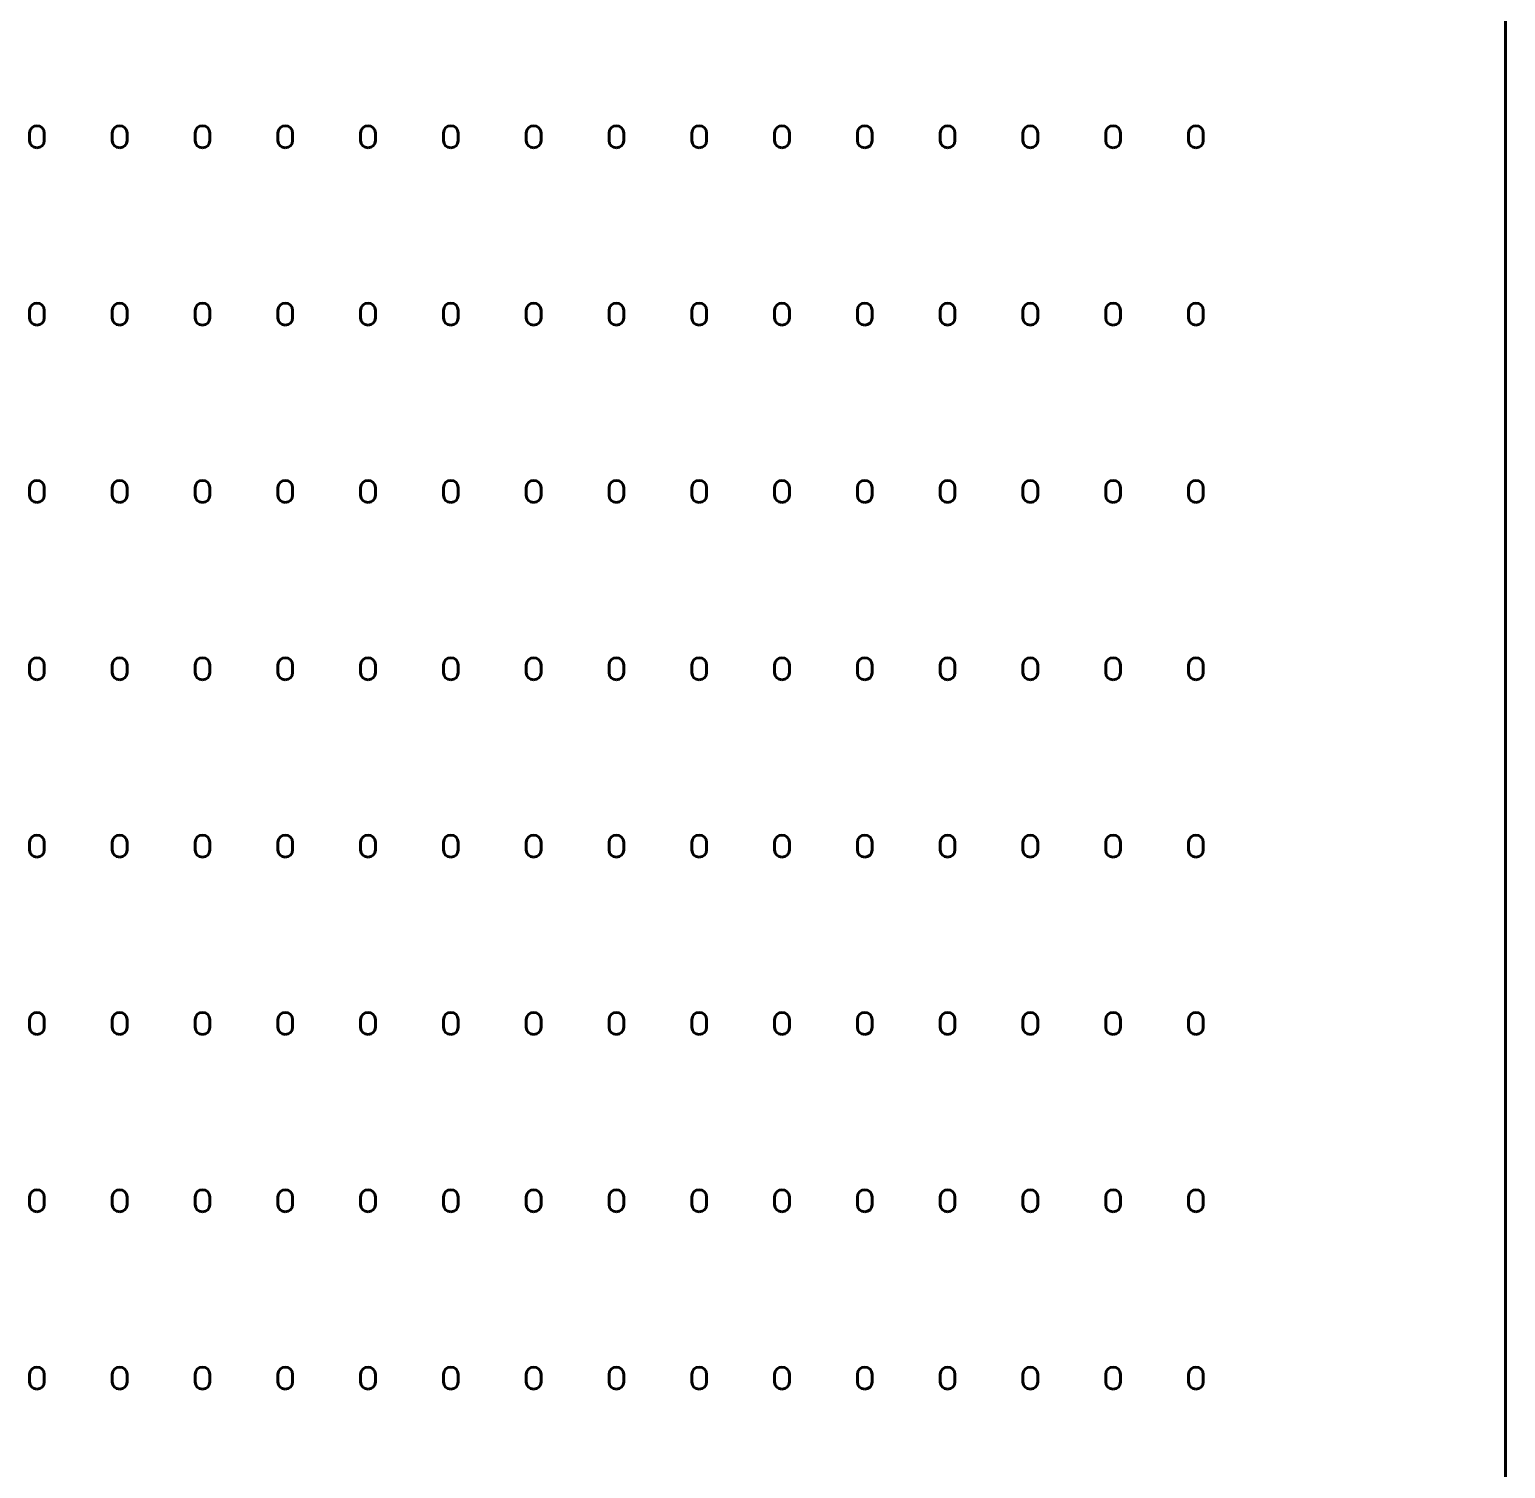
# Model space of a CAD drawing. Header units: millimetres. Extents: x -69 to 925, y -13 to 1981.
# Drawn here: x 425.3 to 924.5, y 473.9 to 960.7 of the extents above; entities that cross this region are included whole.
import ezdxf

# ---------------------------------------------------------------- set-up
doc = ezdxf.new("R2010")
doc.units = ezdxf.units.MM
doc.linetypes.add('K5LT_BASIC', pattern=[0])

msp = doc.modelspace()

# ---------------------------------------------------------------- linework, layer by layer
at = {"color": 143, "linetype": 'K5LT_BASIC', "lineweight": 60, "true_color": 0x33acca}
for p, q in [((924.53125, 1913.9875), (924.53125, 53.8875)), ((425.33125, 925.6875), (425.33125, 923.1875)), ((430.33125, 923.1875), (430.33125, 925.6875)), ((453.33125, 925.6875), (453.33125, 923.1875)), ((458.33125, 923.1875), (458.33125, 925.6875)), ((481.33125, 925.6875), (481.33125, 923.1875)), ((486.33125, 923.1875), (486.33125, 925.6875)), ((509.33125, 925.6875), (509.33125, 923.1875)), ((514.33125, 923.1875), (514.33125, 925.6875)), ((537.33125, 925.6875), (537.33125, 923.1875)), ((542.33125, 923.1875), (542.33125, 925.6875)), ((565.33125, 925.6875), (565.33125, 923.1875)), ((570.33125, 923.1875), (570.33125, 925.6875)), ((593.33125, 925.6875), (593.33125, 923.1875)), ((598.33125, 923.1875), (598.33125, 925.6875)), ((621.33125, 925.6875), (621.33125, 923.1875)), ((626.33125, 923.1875), (626.33125, 925.6875)), ((649.33125, 925.6875), (649.33125, 923.1875)), ((654.33125, 923.1875), (654.33125, 925.6875)), ((677.33125, 925.6875), (677.33125, 923.1875)), ((682.33125, 923.1875), (682.33125, 925.6875)), ((705.33125, 925.6875), (705.33125, 923.1875)), ((710.33125, 923.1875), (710.33125, 925.6875)), ((733.33125, 925.6875), (733.33125, 923.1875)), ((738.33125, 923.1875), (738.33125, 925.6875)), ((761.33125, 925.6875), (761.33125, 923.1875)), ((766.33125, 923.1875), (766.33125, 925.6875)), ((789.33125, 925.6875), (789.33125, 923.1875)), ((794.33125, 923.1875), (794.33125, 925.6875)), ((817.33125, 925.6875), (817.33125, 923.1875)), ((822.33125, 923.1875), (822.33125, 925.6875)), ((425.33125, 865.6875), (425.33125, 863.1875)), ((430.33125, 863.1875), (430.33125, 865.6875)), ((453.33125, 865.6875), (453.33125, 863.1875)), ((458.33125, 863.1875), (458.33125, 865.6875)), ((481.33125, 865.6875), (481.33125, 863.1875)), ((486.33125, 863.1875), (486.33125, 865.6875)), ((509.33125, 865.6875), (509.33125, 863.1875)), ((514.33125, 863.1875), (514.33125, 865.6875)), ((537.33125, 865.6875), (537.33125, 863.1875)), ((542.33125, 863.1875), (542.33125, 865.6875)), ((565.33125, 865.6875), (565.33125, 863.1875)), ((570.33125, 863.1875), (570.33125, 865.6875)), ((593.33125, 865.6875), (593.33125, 863.1875)), ((598.33125, 863.1875), (598.33125, 865.6875)), ((621.33125, 865.6875), (621.33125, 863.1875)), ((626.33125, 863.1875), (626.33125, 865.6875)), ((649.33125, 865.6875), (649.33125, 863.1875)), ((654.33125, 863.1875), (654.33125, 865.6875)), ((677.33125, 865.6875), (677.33125, 863.1875)), ((682.33125, 863.1875), (682.33125, 865.6875)), ((705.33125, 865.6875), (705.33125, 863.1875)), ((710.33125, 863.1875), (710.33125, 865.6875)), ((733.33125, 865.6875), (733.33125, 863.1875)), ((738.33125, 863.1875), (738.33125, 865.6875)), ((761.33125, 865.6875), (761.33125, 863.1875)), ((766.33125, 863.1875), (766.33125, 865.6875)), ((789.33125, 865.6875), (789.33125, 863.1875)), ((794.33125, 863.1875), (794.33125, 865.6875)), ((817.33125, 865.6875), (817.33125, 863.1875)), ((822.33125, 863.1875), (822.33125, 865.6875)), ((425.33125, 805.6875), (425.33125, 803.1875)), ((430.33125, 803.1875), (430.33125, 805.6875)), ((453.33125, 805.6875), (453.33125, 803.1875)), ((458.33125, 803.1875), (458.33125, 805.6875)), ((481.33125, 805.6875), (481.33125, 803.1875)), ((486.33125, 803.1875), (486.33125, 805.6875)), ((509.33125, 805.6875), (509.33125, 803.1875)), ((514.33125, 803.1875), (514.33125, 805.6875)), ((537.33125, 805.6875), (537.33125, 803.1875)), ((542.33125, 803.1875), (542.33125, 805.6875)), ((565.33125, 805.6875), (565.33125, 803.1875)), ((570.33125, 803.1875), (570.33125, 805.6875)), ((593.33125, 805.6875), (593.33125, 803.1875)), ((598.33125, 803.1875), (598.33125, 805.6875)), ((621.33125, 805.6875), (621.33125, 803.1875)), ((626.33125, 803.1875), (626.33125, 805.6875)), ((649.33125, 805.6875), (649.33125, 803.1875)), ((654.33125, 803.1875), (654.33125, 805.6875)), ((677.33125, 805.6875), (677.33125, 803.1875)), ((682.33125, 803.1875), (682.33125, 805.6875)), ((705.33125, 805.6875), (705.33125, 803.1875)), ((710.33125, 803.1875), (710.33125, 805.6875)), ((733.33125, 805.6875), (733.33125, 803.1875)), ((738.33125, 803.1875), (738.33125, 805.6875)), ((761.33125, 805.6875), (761.33125, 803.1875)), ((766.33125, 803.1875), (766.33125, 805.6875)), ((789.33125, 805.6875), (789.33125, 803.1875)), ((794.33125, 803.1875), (794.33125, 805.6875)), ((817.33125, 805.6875), (817.33125, 803.1875)), ((822.33125, 803.1875), (822.33125, 805.6875)), ((425.33125, 745.6875), (425.33125, 743.1875)), ((430.33125, 743.1875), (430.33125, 745.6875)), ((453.33125, 745.6875), (453.33125, 743.1875)), ((458.33125, 743.1875), (458.33125, 745.6875)), ((481.33125, 745.6875), (481.33125, 743.1875)), ((486.33125, 743.1875), (486.33125, 745.6875)), ((509.33125, 745.6875), (509.33125, 743.1875)), ((514.33125, 743.1875), (514.33125, 745.6875)), ((537.33125, 745.6875), (537.33125, 743.1875)), ((542.33125, 743.1875), (542.33125, 745.6875)), ((565.33125, 745.6875), (565.33125, 743.1875)), ((570.33125, 743.1875), (570.33125, 745.6875)), ((593.33125, 745.6875), (593.33125, 743.1875)), ((598.33125, 743.1875), (598.33125, 745.6875)), ((621.33125, 745.6875), (621.33125, 743.1875)), ((626.33125, 743.1875), (626.33125, 745.6875)), ((649.33125, 745.6875), (649.33125, 743.1875)), ((654.33125, 743.1875), (654.33125, 745.6875)), ((677.33125, 745.6875), (677.33125, 743.1875)), ((682.33125, 743.1875), (682.33125, 745.6875)), ((705.33125, 745.6875), (705.33125, 743.1875)), ((710.33125, 743.1875), (710.33125, 745.6875)), ((733.33125, 745.6875), (733.33125, 743.1875)), ((738.33125, 743.1875), (738.33125, 745.6875)), ((761.33125, 745.6875), (761.33125, 743.1875)), ((766.33125, 743.1875), (766.33125, 745.6875)), ((789.33125, 745.6875), (789.33125, 743.1875)), ((794.33125, 743.1875), (794.33125, 745.6875)), ((817.33125, 745.6875), (817.33125, 743.1875)), ((822.33125, 743.1875), (822.33125, 745.6875)), ((425.33125, 685.6875), (425.33125, 683.1875)), ((430.33125, 683.1875), (430.33125, 685.6875)), ((453.33125, 685.6875), (453.33125, 683.1875)), ((458.33125, 683.1875), (458.33125, 685.6875)), ((481.33125, 685.6875), (481.33125, 683.1875)), ((486.33125, 683.1875), (486.33125, 685.6875)), ((509.33125, 685.6875), (509.33125, 683.1875)), ((514.33125, 683.1875), (514.33125, 685.6875)), ((537.33125, 685.6875), (537.33125, 683.1875)), ((542.33125, 683.1875), (542.33125, 685.6875)), ((565.33125, 685.6875), (565.33125, 683.1875)), ((570.33125, 683.1875), (570.33125, 685.6875)), ((593.33125, 685.6875), (593.33125, 683.1875)), ((598.33125, 683.1875), (598.33125, 685.6875)), ((621.33125, 685.6875), (621.33125, 683.1875)), ((626.33125, 683.1875), (626.33125, 685.6875)), ((649.33125, 685.6875), (649.33125, 683.1875)), ((654.33125, 683.1875), (654.33125, 685.6875)), ((677.33125, 685.6875), (677.33125, 683.1875)), ((682.33125, 683.1875), (682.33125, 685.6875)), ((705.33125, 685.6875), (705.33125, 683.1875)), ((710.33125, 683.1875), (710.33125, 685.6875)), ((733.33125, 685.6875), (733.33125, 683.1875)), ((738.33125, 683.1875), (738.33125, 685.6875)), ((761.33125, 685.6875), (761.33125, 683.1875)), ((766.33125, 683.1875), (766.33125, 685.6875)), ((789.33125, 685.6875), (789.33125, 683.1875)), ((794.33125, 683.1875), (794.33125, 685.6875)), ((817.33125, 685.6875), (817.33125, 683.1875)), ((822.33125, 683.1875), (822.33125, 685.6875)), ((425.33125, 625.6875), (425.33125, 623.1875)), ((430.33125, 623.1875), (430.33125, 625.6875)), ((453.33125, 625.6875), (453.33125, 623.1875)), ((458.33125, 623.1875), (458.33125, 625.6875)), ((481.33125, 625.6875), (481.33125, 623.1875)), ((486.33125, 623.1875), (486.33125, 625.6875)), ((509.33125, 625.6875), (509.33125, 623.1875)), ((514.33125, 623.1875), (514.33125, 625.6875)), ((537.33125, 625.6875), (537.33125, 623.1875)), ((542.33125, 623.1875), (542.33125, 625.6875)), ((565.33125, 625.6875), (565.33125, 623.1875)), ((570.33125, 623.1875), (570.33125, 625.6875)), ((593.33125, 625.6875), (593.33125, 623.1875)), ((598.33125, 623.1875), (598.33125, 625.6875)), ((621.33125, 625.6875), (621.33125, 623.1875)), ((626.33125, 623.1875), (626.33125, 625.6875)), ((649.33125, 625.6875), (649.33125, 623.1875)), ((654.33125, 623.1875), (654.33125, 625.6875)), ((677.33125, 625.6875), (677.33125, 623.1875)), ((682.33125, 623.1875), (682.33125, 625.6875)), ((705.33125, 625.6875), (705.33125, 623.1875)), ((710.33125, 623.1875), (710.33125, 625.6875)), ((733.33125, 625.6875), (733.33125, 623.1875)), ((738.33125, 623.1875), (738.33125, 625.6875)), ((761.33125, 625.6875), (761.33125, 623.1875)), ((766.33125, 623.1875), (766.33125, 625.6875)), ((789.33125, 625.6875), (789.33125, 623.1875)), ((794.33125, 623.1875), (794.33125, 625.6875)), ((817.33125, 625.6875), (817.33125, 623.1875)), ((822.33125, 623.1875), (822.33125, 625.6875)), ((425.33125, 565.6875), (425.33125, 563.1875)), ((430.33125, 563.1875), (430.33125, 565.6875)), ((453.33125, 565.6875), (453.33125, 563.1875)), ((458.33125, 563.1875), (458.33125, 565.6875)), ((481.33125, 565.6875), (481.33125, 563.1875)), ((486.33125, 563.1875), (486.33125, 565.6875)), ((509.33125, 565.6875), (509.33125, 563.1875)), ((514.33125, 563.1875), (514.33125, 565.6875)), ((537.33125, 565.6875), (537.33125, 563.1875)), ((542.33125, 563.1875), (542.33125, 565.6875)), ((565.33125, 565.6875), (565.33125, 563.1875)), ((570.33125, 563.1875), (570.33125, 565.6875)), ((593.33125, 565.6875), (593.33125, 563.1875)), ((598.33125, 563.1875), (598.33125, 565.6875)), ((621.33125, 565.6875), (621.33125, 563.1875)), ((626.33125, 563.1875), (626.33125, 565.6875)), ((649.33125, 565.6875), (649.33125, 563.1875)), ((654.33125, 563.1875), (654.33125, 565.6875)), ((677.33125, 565.6875), (677.33125, 563.1875)), ((682.33125, 563.1875), (682.33125, 565.6875)), ((705.33125, 565.6875), (705.33125, 563.1875)), ((710.33125, 563.1875), (710.33125, 565.6875)), ((733.33125, 565.6875), (733.33125, 563.1875)), ((738.33125, 563.1875), (738.33125, 565.6875)), ((761.33125, 565.6875), (761.33125, 563.1875)), ((766.33125, 563.1875), (766.33125, 565.6875)), ((789.33125, 565.6875), (789.33125, 563.1875)), ((794.33125, 563.1875), (794.33125, 565.6875)), ((817.33125, 565.6875), (817.33125, 563.1875)), ((822.33125, 563.1875), (822.33125, 565.6875)), ((425.33125, 505.6875), (425.33125, 503.1875)), ((430.33125, 503.1875), (430.33125, 505.6875)), ((453.33125, 505.6875), (453.33125, 503.1875)), ((458.33125, 503.1875), (458.33125, 505.6875)), ((481.33125, 505.6875), (481.33125, 503.1875)), ((486.33125, 503.1875), (486.33125, 505.6875)), ((509.33125, 505.6875), (509.33125, 503.1875)), ((514.33125, 503.1875), (514.33125, 505.6875)), ((537.33125, 505.6875), (537.33125, 503.1875)), ((542.33125, 503.1875), (542.33125, 505.6875)), ((565.33125, 505.6875), (565.33125, 503.1875)), ((570.33125, 503.1875), (570.33125, 505.6875)), ((593.33125, 505.6875), (593.33125, 503.1875)), ((598.33125, 503.1875), (598.33125, 505.6875)), ((621.33125, 505.6875), (621.33125, 503.1875)), ((626.33125, 503.1875), (626.33125, 505.6875)), ((649.33125, 505.6875), (649.33125, 503.1875)), ((654.33125, 503.1875), (654.33125, 505.6875)), ((677.33125, 505.6875), (677.33125, 503.1875)), ((682.33125, 503.1875), (682.33125, 505.6875)), ((705.33125, 505.6875), (705.33125, 503.1875)), ((710.33125, 503.1875), (710.33125, 505.6875)), ((733.33125, 505.6875), (733.33125, 503.1875)), ((738.33125, 503.1875), (738.33125, 505.6875)), ((761.33125, 505.6875), (761.33125, 503.1875)), ((766.33125, 503.1875), (766.33125, 505.6875)), ((789.33125, 505.6875), (789.33125, 503.1875)), ((794.33125, 503.1875), (794.33125, 505.6875)), ((817.33125, 505.6875), (817.33125, 503.1875)), ((822.33125, 503.1875), (822.33125, 505.6875))]:
    msp.add_line(p, q, dxfattribs=at)
for centre, start, end in [((427.83125, 925.6875), 90, 180), ((427.83125, 925.6875), 0, 90), ((455.83125, 925.6875), 90, 180), ((455.83125, 925.6875), 0, 90), ((483.83125, 925.6875), 90, 180), ((483.83125, 925.6875), 0, 90), ((511.83125, 925.6875), 90, 180), ((511.83125, 925.6875), 0, 90), ((539.83125, 925.6875), 90, 180), ((539.83125, 925.6875), 0, 90), ((567.83125, 925.6875), 90, 180), ((567.83125, 925.6875), 0, 90), ((595.83125, 925.6875), 90, 180), ((595.83125, 925.6875), 0, 90), ((623.83125, 925.6875), 90, 180), ((623.83125, 925.6875), 0, 90), ((651.83125, 925.6875), 90, 180), ((651.83125, 925.6875), 0, 90), ((679.83125, 925.6875), 90, 180), ((679.83125, 925.6875), 0, 90), ((707.83125, 925.6875), 90, 180), ((707.83125, 925.6875), 0, 90), ((735.83125, 925.6875), 90, 180), ((735.83125, 925.6875), 0, 90), ((763.83125, 925.6875), 90, 180), ((763.83125, 925.6875), 0, 90), ((791.83125, 925.6875), 90, 180), ((791.83125, 925.6875), 0, 90), ((819.83125, 925.6875), 90, 180), ((819.83125, 925.6875), 0, 90), ((427.83125, 923.1875), 180, 270), ((427.83125, 923.1875), 270, 0), ((455.83125, 923.1875), 180, 270), ((455.83125, 923.1875), 270, 0), ((483.83125, 923.1875), 180, 270), ((483.83125, 923.1875), 270, 0), ((511.83125, 923.1875), 180, 270), ((511.83125, 923.1875), 270, 0), ((539.83125, 923.1875), 180, 270), ((539.83125, 923.1875), 270, 0), ((567.83125, 923.1875), 180, 270), ((567.83125, 923.1875), 270, 0), ((595.83125, 923.1875), 180, 270), ((595.83125, 923.1875), 270, 0), ((623.83125, 923.1875), 180, 270), ((623.83125, 923.1875), 270, 0), ((651.83125, 923.1875), 180, 270), ((651.83125, 923.1875), 270, 0), ((679.83125, 923.1875), 180, 270), ((679.83125, 923.1875), 270, 0), ((707.83125, 923.1875), 180, 270), ((707.83125, 923.1875), 270, 0), ((735.83125, 923.1875), 180, 270), ((735.83125, 923.1875), 270, 0), ((763.83125, 923.1875), 180, 270), ((763.83125, 923.1875), 270, 0), ((791.83125, 923.1875), 180, 270), ((791.83125, 923.1875), 270, 0), ((819.83125, 923.1875), 180, 270), ((819.83125, 923.1875), 270, 0), ((427.83125, 865.6875), 90, 180), ((427.83125, 865.6875), 0, 90), ((455.83125, 865.6875), 90, 180), ((455.83125, 865.6875), 0, 90), ((483.83125, 865.6875), 90, 180), ((483.83125, 865.6875), 0, 90), ((511.83125, 865.6875), 90, 180), ((511.83125, 865.6875), 0, 90), ((539.83125, 865.6875), 90, 180), ((539.83125, 865.6875), 0, 90), ((567.83125, 865.6875), 90, 180), ((567.83125, 865.6875), 0, 90), ((595.83125, 865.6875), 90, 180), ((595.83125, 865.6875), 0, 90), ((623.83125, 865.6875), 90, 180), ((623.83125, 865.6875), 0, 90), ((651.83125, 865.6875), 90, 180), ((651.83125, 865.6875), 0, 90), ((679.83125, 865.6875), 90, 180), ((679.83125, 865.6875), 0, 90), ((707.83125, 865.6875), 90, 180), ((707.83125, 865.6875), 0, 90), ((735.83125, 865.6875), 90, 180), ((735.83125, 865.6875), 0, 90), ((763.83125, 865.6875), 90, 180), ((763.83125, 865.6875), 0, 90), ((791.83125, 865.6875), 90, 180), ((791.83125, 865.6875), 0, 90), ((819.83125, 865.6875), 90, 180), ((819.83125, 865.6875), 0, 90), ((427.83125, 863.1875), 180, 270), ((427.83125, 863.1875), 270, 0), ((455.83125, 863.1875), 180, 270), ((455.83125, 863.1875), 270, 0), ((483.83125, 863.1875), 180, 270), ((483.83125, 863.1875), 270, 0), ((511.83125, 863.1875), 180, 270), ((511.83125, 863.1875), 270, 0), ((539.83125, 863.1875), 180, 270), ((539.83125, 863.1875), 270, 0), ((567.83125, 863.1875), 180, 270), ((567.83125, 863.1875), 270, 0), ((595.83125, 863.1875), 180, 270), ((595.83125, 863.1875), 270, 0), ((623.83125, 863.1875), 180, 270), ((623.83125, 863.1875), 270, 0), ((651.83125, 863.1875), 180, 270), ((651.83125, 863.1875), 270, 0), ((679.83125, 863.1875), 180, 270), ((679.83125, 863.1875), 270, 0), ((707.83125, 863.1875), 180, 270), ((707.83125, 863.1875), 270, 0), ((735.83125, 863.1875), 180, 270), ((735.83125, 863.1875), 270, 0), ((763.83125, 863.1875), 180, 270), ((763.83125, 863.1875), 270, 0), ((791.83125, 863.1875), 180, 270), ((791.83125, 863.1875), 270, 0), ((819.83125, 863.1875), 180, 270), ((819.83125, 863.1875), 270, 0), ((427.83125, 805.6875), 90, 180), ((427.83125, 805.6875), 0, 90), ((455.83125, 805.6875), 90, 180), ((455.83125, 805.6875), 0, 90), ((483.83125, 805.6875), 90, 180), ((483.83125, 805.6875), 0, 90), ((511.83125, 805.6875), 90, 180), ((511.83125, 805.6875), 0, 90), ((539.83125, 805.6875), 90, 180), ((539.83125, 805.6875), 0, 90), ((567.83125, 805.6875), 90, 180), ((567.83125, 805.6875), 0, 90), ((595.83125, 805.6875), 90, 180), ((595.83125, 805.6875), 0, 90), ((623.83125, 805.6875), 90, 180), ((623.83125, 805.6875), 0, 90), ((651.83125, 805.6875), 90, 180), ((651.83125, 805.6875), 0, 90), ((679.83125, 805.6875), 90, 180), ((679.83125, 805.6875), 0, 90), ((707.83125, 805.6875), 90, 180), ((707.83125, 805.6875), 0, 90), ((735.83125, 805.6875), 90, 180), ((735.83125, 805.6875), 0, 90), ((763.83125, 805.6875), 90, 180), ((763.83125, 805.6875), 0, 90), ((791.83125, 805.6875), 90, 180), ((791.83125, 805.6875), 0, 90), ((819.83125, 805.6875), 90, 180), ((819.83125, 805.6875), 0, 90), ((427.83125, 803.1875), 180, 270), ((427.83125, 803.1875), 270, 0), ((455.83125, 803.1875), 180, 270), ((455.83125, 803.1875), 270, 0), ((483.83125, 803.1875), 180, 270), ((483.83125, 803.1875), 270, 0), ((511.83125, 803.1875), 180, 270), ((511.83125, 803.1875), 270, 0), ((539.83125, 803.1875), 180, 270), ((539.83125, 803.1875), 270, 0), ((567.83125, 803.1875), 180, 270), ((567.83125, 803.1875), 270, 0), ((595.83125, 803.1875), 180, 270), ((595.83125, 803.1875), 270, 0), ((623.83125, 803.1875), 180, 270), ((623.83125, 803.1875), 270, 0), ((651.83125, 803.1875), 180, 270), ((651.83125, 803.1875), 270, 0), ((679.83125, 803.1875), 180, 270), ((679.83125, 803.1875), 270, 0), ((707.83125, 803.1875), 180, 270), ((707.83125, 803.1875), 270, 0), ((735.83125, 803.1875), 180, 270), ((735.83125, 803.1875), 270, 0), ((763.83125, 803.1875), 180, 270), ((763.83125, 803.1875), 270, 0), ((791.83125, 803.1875), 180, 270), ((791.83125, 803.1875), 270, 0), ((819.83125, 803.1875), 180, 270), ((819.83125, 803.1875), 270, 0), ((427.83125, 745.6875), 90, 180), ((427.83125, 745.6875), 0, 90), ((455.83125, 745.6875), 90, 180), ((455.83125, 745.6875), 0, 90), ((483.83125, 745.6875), 90, 180), ((483.83125, 745.6875), 0, 90), ((511.83125, 745.6875), 90, 180), ((511.83125, 745.6875), 0, 90), ((539.83125, 745.6875), 90, 180), ((539.83125, 745.6875), 0, 90), ((567.83125, 745.6875), 90, 180), ((567.83125, 745.6875), 0, 90), ((595.83125, 745.6875), 90, 180), ((595.83125, 745.6875), 0, 90), ((623.83125, 745.6875), 90, 180), ((623.83125, 745.6875), 0, 90), ((651.83125, 745.6875), 90, 180), ((651.83125, 745.6875), 0, 90), ((679.83125, 745.6875), 90, 180), ((679.83125, 745.6875), 0, 90), ((707.83125, 745.6875), 90, 180), ((707.83125, 745.6875), 0, 90), ((735.83125, 745.6875), 90, 180), ((735.83125, 745.6875), 0, 90), ((763.83125, 745.6875), 90, 180), ((763.83125, 745.6875), 0, 90), ((791.83125, 745.6875), 90, 180), ((791.83125, 745.6875), 0, 90), ((819.83125, 745.6875), 90, 180), ((819.83125, 745.6875), 0, 90), ((427.83125, 743.1875), 180, 270), ((427.83125, 743.1875), 270, 0), ((455.83125, 743.1875), 180, 270), ((455.83125, 743.1875), 270, 0), ((483.83125, 743.1875), 180, 270), ((483.83125, 743.1875), 270, 0), ((511.83125, 743.1875), 180, 270), ((511.83125, 743.1875), 270, 0), ((539.83125, 743.1875), 180, 270), ((539.83125, 743.1875), 270, 0), ((567.83125, 743.1875), 180, 270), ((567.83125, 743.1875), 270, 0), ((595.83125, 743.1875), 180, 270), ((595.83125, 743.1875), 270, 0), ((623.83125, 743.1875), 180, 270), ((623.83125, 743.1875), 270, 0), ((651.83125, 743.1875), 180, 270), ((651.83125, 743.1875), 270, 0), ((679.83125, 743.1875), 180, 270), ((679.83125, 743.1875), 270, 0), ((707.83125, 743.1875), 180, 270), ((707.83125, 743.1875), 270, 0), ((735.83125, 743.1875), 180, 270), ((735.83125, 743.1875), 270, 0), ((763.83125, 743.1875), 180, 270), ((763.83125, 743.1875), 270, 0), ((791.83125, 743.1875), 180, 270), ((791.83125, 743.1875), 270, 0), ((819.83125, 743.1875), 180, 270), ((819.83125, 743.1875), 270, 0), ((427.83125, 685.6875), 90, 180), ((427.83125, 685.6875), 0, 90), ((455.83125, 685.6875), 90, 180), ((455.83125, 685.6875), 0, 90), ((483.83125, 685.6875), 90, 180), ((483.83125, 685.6875), 0, 90), ((511.83125, 685.6875), 90, 180), ((511.83125, 685.6875), 0, 90), ((539.83125, 685.6875), 90, 180), ((539.83125, 685.6875), 0, 90), ((567.83125, 685.6875), 90, 180), ((567.83125, 685.6875), 0, 90), ((595.83125, 685.6875), 90, 180), ((595.83125, 685.6875), 0, 90), ((623.83125, 685.6875), 90, 180), ((623.83125, 685.6875), 0, 90), ((651.83125, 685.6875), 90, 180), ((651.83125, 685.6875), 0, 90), ((679.83125, 685.6875), 90, 180), ((679.83125, 685.6875), 0, 90), ((707.83125, 685.6875), 90, 180), ((707.83125, 685.6875), 0, 90), ((735.83125, 685.6875), 90, 180), ((735.83125, 685.6875), 0, 90), ((763.83125, 685.6875), 90, 180), ((763.83125, 685.6875), 0, 90), ((791.83125, 685.6875), 90, 180), ((791.83125, 685.6875), 0, 90), ((819.83125, 685.6875), 90, 180), ((819.83125, 685.6875), 0, 90), ((427.83125, 683.1875), 180, 270), ((427.83125, 683.1875), 270, 0), ((455.83125, 683.1875), 180, 270), ((455.83125, 683.1875), 270, 0), ((483.83125, 683.1875), 180, 270), ((483.83125, 683.1875), 270, 0), ((511.83125, 683.1875), 180, 270), ((511.83125, 683.1875), 270, 0), ((539.83125, 683.1875), 180, 270), ((539.83125, 683.1875), 270, 0), ((567.83125, 683.1875), 180, 270), ((567.83125, 683.1875), 270, 0), ((595.83125, 683.1875), 180, 270), ((595.83125, 683.1875), 270, 0), ((623.83125, 683.1875), 180, 270), ((623.83125, 683.1875), 270, 0), ((651.83125, 683.1875), 180, 270), ((651.83125, 683.1875), 270, 0), ((679.83125, 683.1875), 180, 270), ((679.83125, 683.1875), 270, 0), ((707.83125, 683.1875), 180, 270), ((707.83125, 683.1875), 270, 0), ((735.83125, 683.1875), 180, 270), ((735.83125, 683.1875), 270, 0), ((763.83125, 683.1875), 180, 270), ((763.83125, 683.1875), 270, 0), ((791.83125, 683.1875), 180, 270), ((791.83125, 683.1875), 270, 0), ((819.83125, 683.1875), 180, 270), ((819.83125, 683.1875), 270, 0), ((427.83125, 625.6875), 90, 180), ((427.83125, 625.6875), 0, 90), ((455.83125, 625.6875), 90, 180), ((455.83125, 625.6875), 0, 90), ((483.83125, 625.6875), 90, 180), ((483.83125, 625.6875), 0, 90), ((511.83125, 625.6875), 90, 180), ((511.83125, 625.6875), 0, 90), ((539.83125, 625.6875), 90, 180), ((539.83125, 625.6875), 0, 90), ((567.83125, 625.6875), 90, 180), ((567.83125, 625.6875), 0, 90), ((595.83125, 625.6875), 90, 180), ((595.83125, 625.6875), 0, 90), ((623.83125, 625.6875), 90, 180), ((623.83125, 625.6875), 0, 90), ((651.83125, 625.6875), 90, 180), ((651.83125, 625.6875), 0, 90), ((679.83125, 625.6875), 90, 180), ((679.83125, 625.6875), 0, 90), ((707.83125, 625.6875), 90, 180), ((707.83125, 625.6875), 0, 90), ((735.83125, 625.6875), 90, 180), ((735.83125, 625.6875), 0, 90), ((763.83125, 625.6875), 90, 180), ((763.83125, 625.6875), 0, 90), ((791.83125, 625.6875), 90, 180), ((791.83125, 625.6875), 0, 90), ((819.83125, 625.6875), 90, 180), ((819.83125, 625.6875), 0, 90), ((427.83125, 623.1875), 180, 270), ((427.83125, 623.1875), 270, 0), ((455.83125, 623.1875), 180, 270), ((455.83125, 623.1875), 270, 0), ((483.83125, 623.1875), 180, 270), ((483.83125, 623.1875), 270, 0), ((511.83125, 623.1875), 180, 270), ((511.83125, 623.1875), 270, 0), ((539.83125, 623.1875), 180, 270), ((539.83125, 623.1875), 270, 0), ((567.83125, 623.1875), 180, 270), ((567.83125, 623.1875), 270, 0), ((595.83125, 623.1875), 180, 270), ((595.83125, 623.1875), 270, 0), ((623.83125, 623.1875), 180, 270), ((623.83125, 623.1875), 270, 0), ((651.83125, 623.1875), 180, 270), ((651.83125, 623.1875), 270, 0), ((679.83125, 623.1875), 180, 270), ((679.83125, 623.1875), 270, 0), ((707.83125, 623.1875), 180, 270), ((707.83125, 623.1875), 270, 0), ((735.83125, 623.1875), 180, 270), ((735.83125, 623.1875), 270, 0), ((763.83125, 623.1875), 180, 270), ((763.83125, 623.1875), 270, 0), ((791.83125, 623.1875), 180, 270), ((791.83125, 623.1875), 270, 0), ((819.83125, 623.1875), 180, 270), ((819.83125, 623.1875), 270, 0), ((427.83125, 565.6875), 90, 180), ((427.83125, 565.6875), 0, 90), ((455.83125, 565.6875), 90, 180), ((455.83125, 565.6875), 0, 90), ((483.83125, 565.6875), 90, 180), ((483.83125, 565.6875), 0, 90), ((511.83125, 565.6875), 90, 180), ((511.83125, 565.6875), 0, 90), ((539.83125, 565.6875), 90, 180), ((539.83125, 565.6875), 0, 90), ((567.83125, 565.6875), 90, 180), ((567.83125, 565.6875), 0, 90), ((595.83125, 565.6875), 90, 180), ((595.83125, 565.6875), 0, 90), ((623.83125, 565.6875), 90, 180), ((623.83125, 565.6875), 0, 90), ((651.83125, 565.6875), 90, 180), ((651.83125, 565.6875), 0, 90), ((679.83125, 565.6875), 90, 180), ((679.83125, 565.6875), 0, 90), ((707.83125, 565.6875), 90, 180), ((707.83125, 565.6875), 0, 90), ((735.83125, 565.6875), 90, 180), ((735.83125, 565.6875), 0, 90), ((763.83125, 565.6875), 90, 180), ((763.83125, 565.6875), 0, 90), ((791.83125, 565.6875), 90, 180), ((791.83125, 565.6875), 0, 90), ((819.83125, 565.6875), 90, 180), ((819.83125, 565.6875), 0, 90), ((427.83125, 563.1875), 180, 270), ((427.83125, 563.1875), 270, 0), ((455.83125, 563.1875), 180, 270), ((455.83125, 563.1875), 270, 0), ((483.83125, 563.1875), 180, 270), ((483.83125, 563.1875), 270, 0), ((511.83125, 563.1875), 180, 270), ((511.83125, 563.1875), 270, 0), ((539.83125, 563.1875), 180, 270), ((539.83125, 563.1875), 270, 0), ((567.83125, 563.1875), 180, 270), ((567.83125, 563.1875), 270, 0), ((595.83125, 563.1875), 180, 270), ((595.83125, 563.1875), 270, 0), ((623.83125, 563.1875), 180, 270), ((623.83125, 563.1875), 270, 0), ((651.83125, 563.1875), 180, 270), ((651.83125, 563.1875), 270, 0), ((679.83125, 563.1875), 180, 270), ((679.83125, 563.1875), 270, 0), ((707.83125, 563.1875), 180, 270), ((707.83125, 563.1875), 270, 0), ((735.83125, 563.1875), 180, 270), ((735.83125, 563.1875), 270, 0), ((763.83125, 563.1875), 180, 270), ((763.83125, 563.1875), 270, 0), ((791.83125, 563.1875), 180, 270), ((791.83125, 563.1875), 270, 0), ((819.83125, 563.1875), 180, 270), ((819.83125, 563.1875), 270, 0), ((427.83125, 505.6875), 90, 180), ((427.83125, 505.6875), 0, 90), ((455.83125, 505.6875), 90, 180), ((455.83125, 505.6875), 0, 90), ((483.83125, 505.6875), 90, 180), ((483.83125, 505.6875), 0, 90), ((511.83125, 505.6875), 90, 180), ((511.83125, 505.6875), 0, 90), ((539.83125, 505.6875), 90, 180), ((539.83125, 505.6875), 0, 90), ((567.83125, 505.6875), 90, 180), ((567.83125, 505.6875), 0, 90), ((595.83125, 505.6875), 90, 180), ((595.83125, 505.6875), 0, 90), ((623.83125, 505.6875), 90, 180), ((623.83125, 505.6875), 0, 90), ((651.83125, 505.6875), 90, 180), ((651.83125, 505.6875), 0, 90), ((679.83125, 505.6875), 90, 180), ((679.83125, 505.6875), 0, 90), ((707.83125, 505.6875), 90, 180), ((707.83125, 505.6875), 0, 90), ((735.83125, 505.6875), 90, 180), ((735.83125, 505.6875), 0, 90), ((763.83125, 505.6875), 90, 180), ((763.83125, 505.6875), 0, 90), ((791.83125, 505.6875), 90, 180), ((791.83125, 505.6875), 0, 90), ((819.83125, 505.6875), 90, 180), ((819.83125, 505.6875), 0, 90), ((427.83125, 503.1875), 180, 270), ((427.83125, 503.1875), 270, 0), ((455.83125, 503.1875), 180, 270), ((455.83125, 503.1875), 270, 0), ((483.83125, 503.1875), 180, 270), ((483.83125, 503.1875), 270, 0), ((511.83125, 503.1875), 180, 270), ((511.83125, 503.1875), 270, 0), ((539.83125, 503.1875), 180, 270), ((539.83125, 503.1875), 270, 0), ((567.83125, 503.1875), 180, 270), ((567.83125, 503.1875), 270, 0), ((595.83125, 503.1875), 180, 270), ((595.83125, 503.1875), 270, 0), ((623.83125, 503.1875), 180, 270), ((623.83125, 503.1875), 270, 0), ((651.83125, 503.1875), 180, 270), ((651.83125, 503.1875), 270, 0), ((679.83125, 503.1875), 180, 270), ((679.83125, 503.1875), 270, 0), ((707.83125, 503.1875), 180, 270), ((707.83125, 503.1875), 270, 0), ((735.83125, 503.1875), 180, 270), ((735.83125, 503.1875), 270, 0), ((763.83125, 503.1875), 180, 270), ((763.83125, 503.1875), 270, 0), ((791.83125, 503.1875), 180, 270), ((791.83125, 503.1875), 270, 0), ((819.83125, 503.1875), 180, 270), ((819.83125, 503.1875), 270, 0)]:
    msp.add_arc(centre, 2.5, start, end, dxfattribs=at)

doc.saveas('drawing.dxf')
